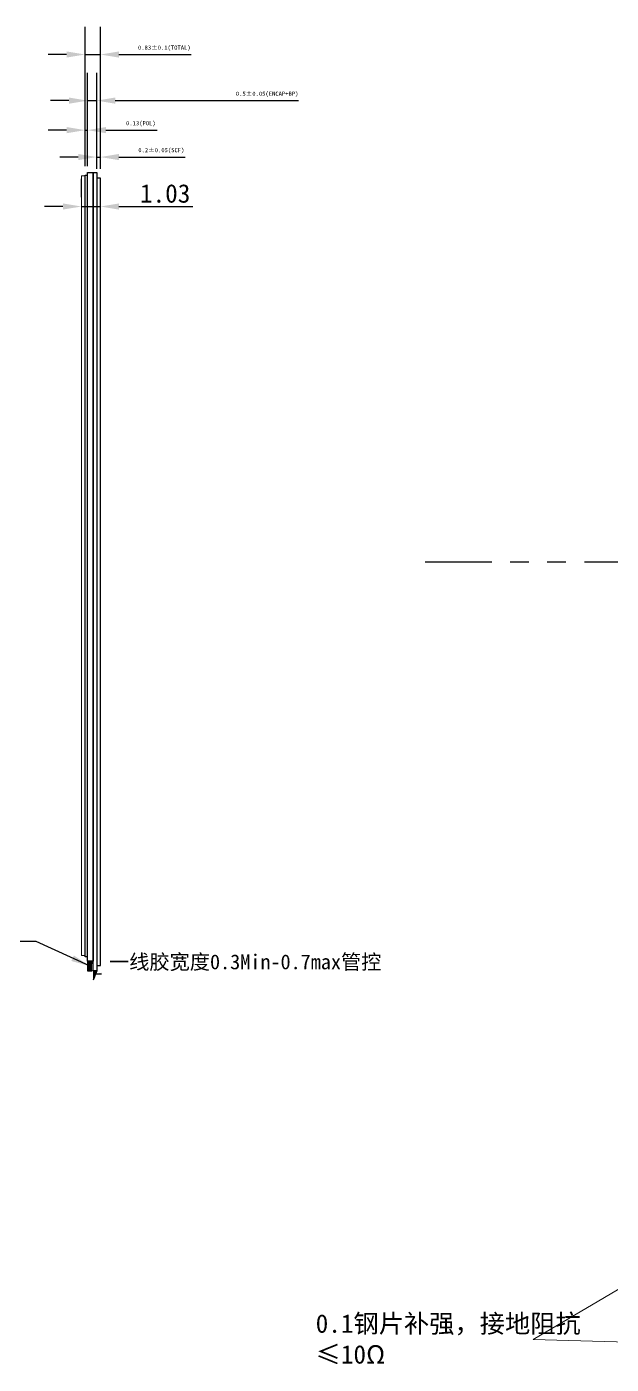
# Model space of a CAD drawing. Header units: inches. Extents: x 1765 to 5217, y -1519 to 441.
# Drawn here: x 4087.3 to 4118.8, y -1319.4 to -1247.2 of the extents above; entities that cross this region are included whole.
import ezdxf

# ---------------------------------------------------------------- set-up
doc = ezdxf.new("R2010")
doc.units = ezdxf.units.IN
doc.header["$MEASUREMENT"] = 0
doc.linetypes.add('ACISOTGB', pattern=[9, 4, -1, 1, -1, 1, -1])
doc.layers.add('DIM', color=3, linetype='Continuous', lineweight=15)
doc.styles.add('Arial', font='')
doc.styles.add('TITLE', font='arial.ttf')
doc.styles.add('宋体', font='')
doc.styles.get('Arial').set_extended_font_data('SimSun')
doc.styles.get('宋体').set_extended_font_data('SimSun')
doc.dimstyles.new('8ISO-25', dxfattribs={"dimtxt": 1.2, "dimasz": 1.5, "dimexe": 1.25, "dimexo": 0.625, "dimgap": 0.25, "dimtad": 1, "dimtoh": 1, "dimzin": 1, "dimdsep": 46, "dimtxsty": '宋体', "dimcen": 1.2, "dimclrd": 3, "dimclre": 3, "dimclrt": 3, "dimadec": 0, "dimazin": 0, "dimtol": 1, "dimtp": 0.15, "dimtm": 0.15, "dimtfac": 1, "dimtmove": 0, "dimatfit": 3, "dimfxl": 0, "dimarcsym": 0})
doc.dimstyles.new('DIM', dxfattribs={"dimtxt": 1.2, "dimasz": 3, "dimexe": 0.5, "dimexo": 0.5, "dimgap": 0.5, "dimtad": 1, "dimdec": 6, "dimdsep": 46, "dimtxsty": 'Standard', "dimcen": 3.2, "dimclrd": 256, "dimclre": 256, "dimclrt": 256, "dimadec": 0, "dimazin": 0, "dimtol": 1, "dimtfac": 1.2, "dimtmove": 0, "dimatfit": 3, "dimfxl": 0, "dimtolj": 1, "dimarcsym": 0})
doc.dimstyles.new('ISO-25$0', dxfattribs={"dimtxt": 2.5, "dimasz": 1, "dimexe": 1.5, "dimexo": 0.5, "dimgap": 0.2, "dimtad": 1, "dimzin": 9, "dimdsep": 46, "dimtxsty": 'Arial', "dimcen": 0.5, "dimadec": 0, "dimazin": 0, "dimtp": 1.2, "dimtm": 1.2, "dimtfac": 1, "dimtmove": 0, "dimatfit": 3, "dimfxl": 0, "dimtolj": 1, "dimarcsym": 0})
doc.dimstyles.new('ISO-25$7', dxfattribs={"dimscale": 0.5, "dimtxt": 2.5, "dimasz": 2, "dimexe": 1.25, "dimexo": 0.625, "dimtad": 0, "dimdsep": 46, "dimtxsty": 'TITLE', "dimcen": 2.5, "dimclrd": 7, "dimclre": 256, "dimclrt": 7, "dimadec": 0, "dimazin": 0, "dimtfac": 1, "dimtmove": 0, "dimatfit": 0, "dimfxl": 0, "dimlwd": 9, "dimlwe": 9, "dimarcsym": 0})

# ---------------------------------------------------------------- blocks, each defined once
blk = doc.blocks.new('*D117')
at = {"layer": 'Defpoints', "color": 0, "linetype": 'Continuous', "ltscale": 100, "transparency": 16777216}
for p in [(4091.041, -1251.143), (4090.541, -1255.175), (4091.041, -1255.325)]:
    blk.add_point(p, dxfattribs=at)
at = {"layer": 'DIM', "color": 0, "linetype": 'Continuous', "lineweight": -2, "ltscale": 100, "transparency": 16777216}
for p, q in [((4090.541, -1254.675), (4090.541, -1249.643)), ((4091.041, -1254.825), (4091.041, -1249.643)), ((4089.541, -1251.143), (4088.541, -1251.143)), ((4090.541, -1251.143), (4091.041, -1251.143)), ((4092.041, -1251.143), (4101.936, -1251.143))]:
    blk.add_line(p, q, dxfattribs=at)
at = {"layer": 'DIM', "color": 0, "linetype": 'Continuous', "ltscale": 100, "transparency": 16777216}
for points in [[(4089.541, -1250.976), (4089.541, -1251.309), (4090.541, -1251.143)], [(4092.041, -1250.976), (4092.041, -1251.309), (4091.041, -1251.143)]]:
    blk.add_solid(points, dxfattribs=at)
at = {"layer": 'DIM', "color": 0, "linetype": 'Continuous', "ltscale": 100, "transparency": 16777216, "insert": (4100.244, -1250.799), "char_height": 0.5, "attachment_point": 5, "style": '宋体'}
blk.add_mtext('\\A1;{\\H0.4545x;0.5%%P0.05(ENCAP+BP)}', dxfattribs=at)
blk = doc.blocks.new('*D118')
at = {"layer": 'Defpoints', "color": 0, "linetype": 'Continuous', "ltscale": 100, "transparency": 16777216}
for p in [(4091.241, -1254.191), (4091.041, -1255.325), (4091.241, -1255.325)]:
    blk.add_point(p, dxfattribs=at)
at = {"layer": 'DIM', "color": 0, "linetype": 'Continuous', "lineweight": -2, "ltscale": 100, "transparency": 16777216}
for p, q in [((4091.041, -1254.825), (4091.041, -1252.691)), ((4091.241, -1254.825), (4091.241, -1252.691)), ((4090.041, -1254.191), (4089.041, -1254.191)), ((4091.041, -1254.191), (4091.241, -1254.191)), ((4092.241, -1254.191), (4095.818, -1254.191))]:
    blk.add_line(p, q, dxfattribs=at)
at = {"layer": 'DIM', "color": 0, "linetype": 'Continuous', "ltscale": 100, "transparency": 16777216}
for points in [[(4090.041, -1254.025), (4090.041, -1254.358), (4091.041, -1254.191)], [(4092.241, -1254.025), (4092.241, -1254.358), (4091.241, -1254.191)]]:
    blk.add_solid(points, dxfattribs=at)
at = {"layer": 'DIM', "color": 0, "linetype": 'Continuous', "ltscale": 100, "transparency": 16777216, "insert": (4094.529, -1253.847), "char_height": 0.5, "attachment_point": 5, "style": '宋体'}
blk.add_mtext('\\A1;{\\H0.4545x;0.2%%P0.05(SCF)}', dxfattribs=at)
blk = doc.blocks.new('*D119')
at = {"layer": 'Defpoints', "color": 0, "linetype": 'Continuous', "ltscale": 100, "transparency": 16777216}
for p in [(4090.541, -1252.737), (4090.411, -1255.175), (4090.541, -1255.175)]:
    blk.add_point(p, dxfattribs=at)
at = {"layer": 'DIM', "color": 0, "linetype": 'Continuous', "lineweight": -2, "ltscale": 100, "transparency": 16777216}
for p, q in [((4090.411, -1254.675), (4090.411, -1251.237)), ((4090.541, -1254.675), (4090.541, -1251.237)), ((4089.411, -1252.737), (4088.411, -1252.737)), ((4090.411, -1252.737), (4090.541, -1252.737)), ((4091.541, -1252.737), (4094.31, -1252.737))]:
    blk.add_line(p, q, dxfattribs=at)
at = {"layer": 'DIM', "color": 0, "linetype": 'Continuous', "ltscale": 100, "transparency": 16777216}
for points in [[(4089.411, -1252.57), (4089.411, -1252.904), (4090.411, -1252.737)], [(4091.541, -1252.57), (4091.541, -1252.904), (4090.541, -1252.737)]]:
    blk.add_solid(points, dxfattribs=at)
at = {"layer": 'DIM', "color": 0, "linetype": 'Continuous', "ltscale": 100, "transparency": 16777216, "insert": (4093.425, -1252.393), "char_height": 0.5, "attachment_point": 5, "style": '宋体'}
blk.add_mtext('\\A1;{\\H0.4545x;0.13(POL)}', dxfattribs=at)
blk = doc.blocks.new('*D120')
at = {"layer": 'Defpoints', "color": 0, "linetype": 'Continuous', "ltscale": 100, "transparency": 16777216}
for p in [(4091.241, -1248.652), (4090.411, -1255.175), (4091.241, -1255.325)]:
    blk.add_point(p, dxfattribs=at)
at = {"layer": 'DIM', "color": 0, "linetype": 'Continuous', "lineweight": -2, "ltscale": 100, "transparency": 16777216}
for p, q in [((4090.411, -1254.675), (4090.411, -1247.152)), ((4091.241, -1254.825), (4091.241, -1247.152)), ((4089.411, -1248.652), (4088.411, -1248.652)), ((4090.411, -1248.652), (4091.241, -1248.652)), ((4092.241, -1248.652), (4096.141, -1248.652))]:
    blk.add_line(p, q, dxfattribs=at)
at = {"layer": 'DIM', "color": 0, "linetype": 'Continuous', "ltscale": 100, "transparency": 16777216}
for points in [[(4089.411, -1248.485), (4089.411, -1248.818), (4090.411, -1248.652)], [(4092.241, -1248.485), (4092.241, -1248.818), (4091.241, -1248.652)]]:
    blk.add_solid(points, dxfattribs=at)
at = {"layer": 'DIM', "color": 0, "linetype": 'Continuous', "ltscale": 100, "transparency": 16777216, "insert": (4094.691, -1248.308), "char_height": 0.5, "attachment_point": 5, "style": '宋体'}
blk.add_mtext('\\A1;{\\H0.4545x;0.83%%P0.1(TOTAL)}', dxfattribs=at)
blk = doc.blocks.new('A$C06BB6509')
at = {"color": 6}
for points in [[(-0.3, 0), (0, 0), (0, -42.615), (-0.3, -42.615)], [(0, 0), (0.2, 0), (0.2, -43.135), (0, -43.135)]]:
    blk.add_lwpolyline(points, close=True, dxfattribs=at)
blk = doc.blocks.new('*D163')
at = {"layer": 'Defpoints', "color": 0, "transparency": 16777216}
for p in [(4090.211, -1256.864), (4091.241, -1256.864), (4091.241, -1256.864)]:
    blk.add_point(p, dxfattribs=at)
at = {"layer": 'DIM', "lineweight": -2, "transparency": 16777216}
for p, q in [((4090.211, -1256.364), (4090.211, -1255.364)), ((4091.241, -1256.364), (4091.241, -1255.364)), ((4089.211, -1256.864), (4088.211, -1256.864)), ((4090.211, -1256.864), (4091.241, -1256.864)), ((4092.241, -1256.864), (4096.236, -1256.864))]:
    blk.add_line(p, q, dxfattribs=at)
at = {"layer": 'DIM', "transparency": 16777216}
for points in [[(4089.211, -1256.697), (4089.211, -1257.03), (4090.211, -1256.864)], [(4092.241, -1256.697), (4092.241, -1257.03), (4091.241, -1256.864)]]:
    blk.add_solid(points, dxfattribs=at)
at = {"layer": 'DIM', "transparency": 16777216, "insert": (4094.738, -1256.164), "char_height": 1, "attachment_point": 5, "style": 'Arial'}
blk.add_mtext('\\A1;1.03', dxfattribs=at)

msp = doc.modelspace()

# ---------------------------------------------------------------- hatches: boundary and pattern name
msp.add_hatch(color=256).paths.add_polyline_path([(4090.541, -1298.16), (4090.788, -1298.16), (4090.788, -1297.79), (4090.841, -1297.79), (4090.841, -1297.64), (4090.541, -1297.64)])

# ---------------------------------------------------------------- linework, layer by layer
at = {"color": 1, "linetype": 'ACISOTGB'}
msp.add_line((4166.379, -1276.08), (4108.787, -1276.08), dxfattribs=at)
for p, q in [((4090.541, -1297.64), (4090.541, -1298.16)), ((4090.541, -1298.16), (4090.788, -1298.16))]:
    msp.add_line(p, q)
at = {"color": 2}
msp.add_lwpolyline([(4090.541, -1297.39), (4090.411, -1297.39), (4090.411, -1255.175), (4090.541, -1255.175)], dxfattribs=at)
at = {"layer": 'DIM'}
msp.add_lwpolyline([(4090.411, -1255.21), (4090.211, -1255.21), (4090.211, -1297.322), (4090.411, -1297.322)], close=True, dxfattribs=at)

# ---------------------------------------------------------------- texts
at = {"layer": 'DIM', "insert": (4102.868, -1316.708), "char_height": 1, "width": 15.00596, "attachment_point": 1, "style": '宋体'}
msp.add_mtext('0.1钢片补强，接地阻抗≤10Ω', dxfattribs=at)

# ---------------------------------------------------------------- dimensions: what is measured, and where the dimension line sits
at = {"layer": 'DIM', "linetype": 'Continuous', "ltscale": 100}
for base, p1, p2, text, picture, middle in [((4091.241, -1248.652), (4090.411, -1255.175), (4091.241, -1255.325), '{\\H0.4545x;<>%%P0.1(TOTAL)}', '*D120', (4094.691, -1248.308)), ((4090.541, -1252.737), (4090.411, -1255.175), (4090.541, -1255.175), '{\\H0.4545x;<>(POL)}', '*D119', (4093.425, -1252.393)), ((4091.241, -1254.191), (4091.041, -1255.325), (4091.241, -1255.325), '{\\H0.4545x;<>%%P0.05(SCF)}', '*D118', (4094.529, -1253.847))]:
    dim = msp.add_linear_dim(base=base, p1=p1, p2=p2, text=text, dimstyle='ISO-25$0', override={"dimtxt": 0.5, "dimtxsty": '宋体'}, dxfattribs=at)
    dim.commit()
    dim.dimension.update_dxf_attribs({"geometry": picture, "text_midpoint": middle})
dim = msp.add_linear_dim(base=(4091.041, -1251.143), p1=(4090.541, -1255.175), p2=(4091.041, -1255.325), text='{\\H0.4545x;<>%%P0.05(ENCAP+BP)}', dimstyle='ISO-25$0', override={"dimtxt": 0.5, "dimtxsty": '宋体'}, dxfattribs=at)
dim.commit()
dim.dimension.update_dxf_attribs({"geometry": '*D117', "text_midpoint": (4100.244, -1251.143), "dimtype": 160})
at = {"layer": 'DIM'}
dim = msp.add_linear_dim(base=(4091.241, -1256.864), p1=(4090.211, -1256.864), p2=(4091.241, -1256.864), dimstyle='ISO-25$0', override={"dimtxt": 1, "dimclrd": 256, "dimclre": 256, "dimclrt": 256, "dimfxl": 1.25}, dxfattribs=at)
dim.commit()
dim.dimension.update_dxf_attribs({"geometry": '*D163', "text_midpoint": (4094.738, -1256.164)})

# ---------------------------------------------------------------- leaders
at = {"layer": 'DIM', "color": 3}
for points, dimstyle, override in [([(4090.647, -1297.892), (4087.77, -1296.57), (4069.71, -1296.546)], 'DIM', {"dimasz": 1, "dimgap": 0.5, "dimtad": 0}), ([(4090.981, -1298.309), (4108.952, -1298.319)], '8ISO-25', {"dimasz": 1, "dimgap": 0.25, "dimtad": 0})]:
    msp.add_leader(points, dimstyle=dimstyle, override=override, dxfattribs=at)
at = {"layer": 'DIM'}
for points in [[(4124.528, -1312.23), (4114.615, -1318.065)], [(4126.294, -1318.405), (4114.615, -1318.065)]]:
    msp.add_leader(points, dimstyle='ISO-25$7', override={"dimtxt": 1, "dimasz": 1, "dimgap": 0.625, "dimtad": 0, "dimclrd": 256, "dimclrt": 256}, dxfattribs=at)

# ---------------------------------------------------------------- next in the draw order: texts
at = {"layer": 'DIM', "color": 3, "insert": (4091.704, -1297.269), "char_height": 0.8, "width": 16.93306, "attachment_point": 1, "style": '宋体', "bg_fill": 2}
msp.add_mtext('一线胶宽度0.3Min-0.7max管控', dxfattribs=at)

# ---------------------------------------------------------------- next in the draw order: hatches: boundary and pattern name
msp.add_hatch(color=256).paths.add_polyline_path([(4091.041, -1298.16), (4090.841, -1298.16), (4090.841, -1298.66)])

# ---------------------------------------------------------------- next in the draw order: linework, layer by layer
msp.add_line((4091.041, -1298.16), (4090.841, -1298.66))
at = {"color": 5}
msp.add_lwpolyline([(4091.041, -1297.86), (4091.241, -1297.86), (4091.241, -1255.325), (4091.041, -1255.325)], dxfattribs=at)

# ---------------------------------------------------------------- next in the draw order: block references
msp.add_blockref('A$C06BB6509', (4090.841, -1255.025))

doc.saveas('drawing.dxf')
